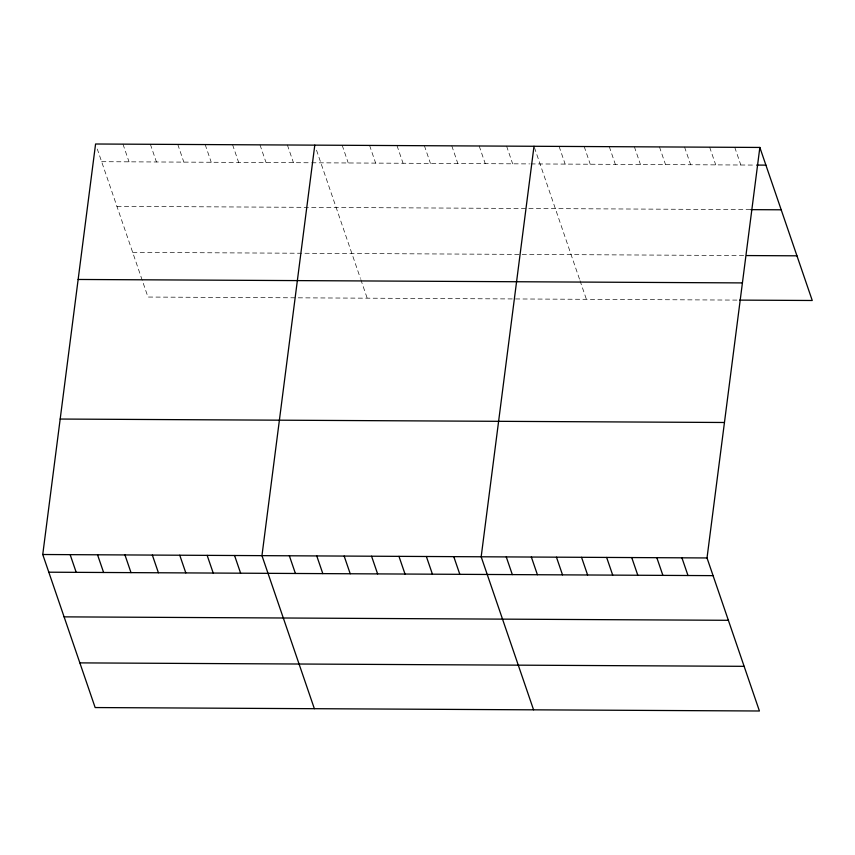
<?xml version="1.0" encoding="UTF-8"?>
<svg xmlns="http://www.w3.org/2000/svg" width="855" height="855" viewBox="0 0 855 855"><rect width="100%" height="100%" fill="white"/><g stroke="black" fill="none" stroke-linecap="round" stroke-linejoin="round"><path stroke-width="0.64" stroke-dasharray="4.28 3.21" d="M101.638 161.691L310.408 162.771M311.712 162.781L529.619 163.904M530.923 163.914L755.339 165.079M116.921 206.354L750.818 209.646M132.685 252.375L744.128 255.549M736.967 300.094L147.979 297.048L97.31 149.059M734.755 147.317L740.815 165.004M709.661 147.188L715.721 164.876M684.566 147.06L690.626 164.737M659.472 146.921L665.532 164.609M634.378 146.793L640.438 164.481M609.284 146.665L615.333 164.352M584.189 146.536L590.239 164.224M559.095 146.408L565.144 164.096M534.428 147.541L579.605 279.467M580.021 280.707L586.402 299.314M506.598 146.13L512.647 163.818M479.195 145.991L485.255 163.679M451.793 145.852L457.853 163.54M424.39 145.713L430.45 163.391M396.987 145.564L403.047 163.252M369.595 145.425L375.644 163.113M342.192 145.286L348.242 162.963M316.521 150.191L360.393 278.335M360.81 279.574L367.19 298.181M287.387 144.997L293.447 162.685M259.984 144.858L266.044 162.546M232.581 144.719L238.641 162.397M205.179 144.57L211.238 162.258M177.787 144.431L183.836 162.119M150.384 144.292L156.433 161.969M122.981 144.142L129.03 161.83"/><path stroke-width="1.28" d="M759.849 147.445L707.021 557.952L759.422 710.997L95.151 707.555L42.75 554.51L95.578 144.003L759.849 147.445L812.25 300.49L739.607 300.116M314.79 145.136L261.961 555.643L314.362 708.688M534.001 146.28L481.173 556.787L533.573 709.821M756.664 165.079L765.909 165.133M750.818 209.646L781.203 209.796M746.768 255.56L796.956 255.816M78.147 279.467L742.418 282.909M60.181 419.046L724.452 422.488M42.75 554.51L707.021 557.952M48.81 572.198L713.081 575.639M64.093 616.861L728.375 620.303M79.857 662.882L744.128 666.323M681.927 557.823L687.986 575.511M656.832 557.695L662.892 575.383M631.738 557.567L637.798 575.244M606.644 557.428L612.704 575.116M581.55 557.3L587.609 574.988M556.455 557.171L562.515 574.859M531.361 557.043L537.41 574.731M506.267 556.915L512.316 574.603M453.77 556.637L459.819 574.325M426.367 556.498L432.427 574.186M398.964 556.359L405.024 574.047M371.562 556.21L377.621 573.897M344.159 556.071L350.219 573.758M316.767 555.932L322.816 573.62M289.364 555.793L295.413 573.47M234.559 555.504L240.618 573.192M207.156 555.365L213.216 573.053M179.753 555.226L185.813 572.903M152.35 555.077L158.41 572.764M124.958 554.938L131.007 572.626M97.556 554.799L103.605 572.476M70.153 554.649L76.202 572.337"/></g></svg>
